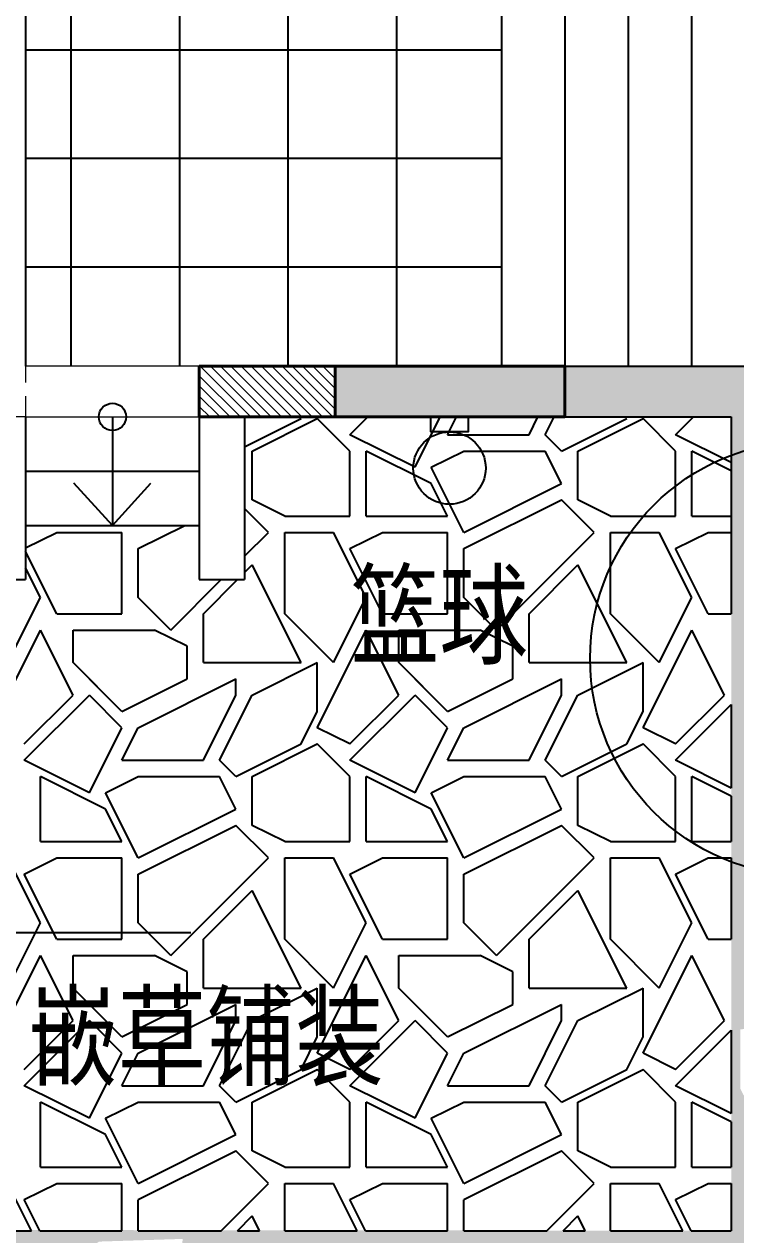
# Model space of a CAD drawing. Extents: x 141531 to 670160, y -200720 to 55914.
# Drawn here: x 521370 to 525303, y -179564 to -172870 of the extents above; entities that cross this region are included whole.
import ezdxf

# ---------------------------------------------------------------- set-up
doc = ezdxf.new("R2010")
doc.units = 0
doc.header["$LTSCALE"] = 1000
doc.header["$MEASUREMENT"] = 0
for name, pattern in [('ACAD_ISO03W100', [30, 12, -18]), ('building$0$c2$0$HIDDEN', [0.375, 0.25, -0.125]), ('DASH', [0.35, 0.25, -0.1])]:
    doc.linetypes.add(name, pattern=pattern)
for name, color, linetype, lineweight in [('01.0墙体线', 7, 'CONTINUOUS', 40), ('01.2墙体填充', 251, 'CONTINUOUS', 5), ('08.1窗外线', 2, 'CONTINUOUS', 18), ('13.1柱填充', 8, 'CONTINUOUS', 0), ('16.0分割线', 6, 'ACAD_ISO03W100', 13)]:
    doc.layers.add(name, color=color, linetype=linetype, lineweight=lineweight)
for name, color, linetype in [('乔木标注', 10, 'CONTINUOUS'), ('乔木配置', 3, 'CONTINUOUS'), ('填充', 3, 'CONTINUOUS'), ('文字22', 3, 'CONTINUOUS'), ('植物', 3, 'CONTINUOUS'), ('设计', 4, 'CONTINUOUS')]:
    doc.layers.add(name, color=color, linetype=linetype)
doc.styles.add('DIM_FONT', font='txt', dxfattribs={"width": 0.8})

# ---------------------------------------------------------------- blocks, each defined once
blk = doc.blocks.new('sssss')
at = {"layer": '01.2墙体填充'}
h = blk.add_hatch(dxfattribs=at)
h.set_pattern_fill('ANSI31,_O', color=256, scale=400, angle=90)
h.set_pattern_definition([(135, (127373.1717902033, -602921.3055193122), (-28.2842712474619, -28.2842712474619), [])])
h.paths.add_polyline_path([(8732.846890381072, -1620.038606183691), (8732.846890380955, -1340.038606183691), (7982.846890381072, -1340.038606183691), (7982.846890381072, -1620.038606183691)])
at = {"layer": '13.1柱填充'}
blk.add_hatch(color=256, dxfattribs=at).paths.add_polyline_path([(10002.84689038107, -1620.038606183691), (10002.84689038095, -1340.038606183691), (8732.846890380955, -1340.038606183691), (8732.846890381072, -1620.038606183691)])
at = {"layer": '01.0墙体线', "ltscale": 0.1}
blk.add_line((7982.846890381072, -1340.038606183691), (7982.846890381072, -1620.038606183691), dxfattribs=at)
at = {"layer": '01.0墙体线'}
for p, q in [((10002.84689038096, -1340.038606183691), (7982.846890381072, -1340.038606183691)), ((8732.846890380955, -1340.038606183691), (8732.846890381072, -1620.03860618404)), ((10002.84689038096, -1340.038606183691), (10002.84689038107, -1620.038606183691)), ((10002.84689038107, -1620.038606183691), (7982.846890381072, -1620.038606183691))]:
    blk.add_line(p, q, dxfattribs=at)
at = {"layer": '08.1窗外线', "linetype": 'ACAD_ISO03W100', "ltscale": 10}
for p, q in [((7982.846890381072, -1340.038606183691), (7022.846890381072, -1340.038606183691)), ((7022.846890381072, -1620.038606183691), (7982.846890381072, -1620.038606183691)), ((7022.846890381072, -1620.038606183691), (7982.846890381072, -1620.038606183691))]:
    blk.add_line(p, q, dxfattribs=at)
at = {"layer": '16.0分割线', "linetype": 'building$0$c2$0$HIDDEN', "ltscale": 0.6}
blk.add_lwpolyline([(7022.846890381072, 5019.961393872421), (7022.846890381072, -1620.038606183691), (5962.846890381072, -1620.038606183691)], dxfattribs=at)
blk = doc.blocks.new('zzz')
at = {"layer": '植物', "color": 3}
for radius in [3000, 219.7252399017488]:
    blk.add_circle((0, 0), radius, dxfattribs=at)

msp = doc.modelspace()

# ---------------------------------------------------------------- hatches: boundary and pattern name
at = {"layer": '植物'}
h = msp.add_hatch(dxfattribs=at)
h.set_pattern_fill('GRASS', color=8, scale=150, style=0)
h.set_pattern_definition([(90, (0, 0), (-299.3386424999999, 299.3386425), [79.374198, -519.303045]), (45, (0, 0), (-299.3388465244531, 299.3388465244531), [79.374198, -343.954845]), (135, (0, 0), (-299.3388465244531, -299.3388465244531), [79.374198, -343.954845])])
edge = h.paths.add_edge_path()
edge.add_line((529877.7224626108, -176341.4382966139), (529877.7224626108, -177980.2561468896))
edge.add_line((529877.7224626108, -177980.2561468896), (529877.7224626108, -179861.8264880377))
edge.add_arc((528664.0483636793, -184365.5145301236), 4664.355346545197, 74.91795780203441, 141.3925539093199)
edge.add_arc((522838.9667078115, -179625.1567662766), 2846.336936240639, 258.1699049668415, 319.9921740662912, ccw=False)
edge.add_arc((522839.8219525127, -179621.0736560449), 2850.508654431459, 178.3096170879994, 258.1699049668407, ccw=False)
edge.add_line((519990.5537667215, -179536.9880185868), (525277.7224626741, -179541.4382965857))
edge.add_line((525277.7224626741, -179541.4382965857), (525277.7224626745, -175041.4382965859))
edge.add_line((525277.7224626745, -175041.4382965859), (524357.7224626122, -175041.4382965859))
edge.add_line((524357.7224626122, -175041.4382965859), (524357.722462612, -174761.4382965859))
edge.add_line((524357.722462612, -174761.4382965859), (526857.7224626114, -174761.4382965861))
edge.add_line((526857.7224626114, -174761.4382965861), (526857.7224626117, -167861.4382965301))
edge.add_line((526857.7224626117, -167861.4382965301), (526257.7224626114, -167861.4382965301))
edge.add_line((526257.7224626114, -167861.4382965301), (526257.7224626116, -161061.4382965856))
edge.add_line((526257.7224626116, -161061.4382965856), (525664.3066121985, -160995.7976417362))
edge.add_arc((528900.2740445666, -161359.3821866411), 3256.32905963764, 80.71353638193062, 173.5892876465578, ccw=False)
edge.add_arc((530208.8769035366, -161920.7441775264), 3855.38741857956, 2.6147972675971687e-12, 101.71977996737388, ccw=False)
edge.add_arc((537564.4509100957, -163081.2908783881), 3687.570310591164, 161.6561775590451, 248.9458454657486)
edge.add_line((536239.6905895713, -166522.6837488285), (536609.7168895401, -166812.034855111))
edge.add_line((536609.7168895401, -166812.034855111), (536801.4873167855, -167894.1082056122))
edge.add_line((536801.4873167855, -167894.1082056122), (537332.4837742855, -169015.2090889972))
edge.add_line((537332.4837742855, -169015.2090889972), (537274.333060214, -170894.097817163))
edge.add_line((537274.333060214, -170894.097817163), (537573.9600523558, -171570.7287626891))
edge.add_line((537573.9600523558, -171570.7287626891), (538335.5498742068, -172468.861608515))
edge.add_line((538335.5498742068, -172468.861608515), (538534.5015709653, -173213.1559205071))
edge.add_line((538534.5015709653, -173213.1559205071), (537502.1804232171, -174775.2310317635))
edge.add_line((537502.1804232171, -174775.2310317635), (536860.4145328017, -176341.4382966139))
edge.add_line((536860.4145328017, -176341.4382966139), (529877.7224626108, -176341.4382966139))
edge.add_line((529877.7224626108, -176341.4382966139), (529877.7224626108, -179861.8264880377))
edge.add_line((529877.7224626108, -179861.8264880377), (529877.7224626108, -176341.4382966139))
h.paths.add_polyline_path([(525418.1195121993, -178928.4017747609), (525327.7224626744, -178756.8117390911), (525327.7224626744, -178428.4017747609), (525545.9551414195, -178406.0220916133), (525727.7224626744, -178809.68572892)], flags=16)
h.paths.add_polyline_path([(525778.4808638868, -178716.6768823628), (526126.3266978818, -178762.4588171549), (526238.7574552827, -178351.090322403), (526064.6928678451, -178100.8061766446), (525633.491104281, -178359.2950023293)], flags=16)
h.paths.add_polyline_path([(526498.2305120719, -178806.9039977642), (526249.0155473357, -178627.9266109852), (526378.213644905, -178188.3871497301), (526871.3610543751, -178254.8247422171), (526694.1602371631, -178658.4883795239)], flags=16)
h.paths.add_polyline_path([(526887.5761961384, -178502.5370708672), (526715.9850775318, -178923.9839743403), (526986.0093616658, -179171.7448314857), (527327.7224626744, -178928.4017747609), (527289.6744390002, -178530.9440346587)], flags=16)
h.paths.add_polyline_path([(527425.3158500113, -178918.5639686866), (527773.1616840063, -178964.3459034786), (527885.5924414074, -178552.9774087268), (527711.5278539696, -178302.6932629684), (527430.9923192543, -178537.2014129195)], flags=16)
h.paths.add_polyline_path([(528045.2640480757, -178621.9353262922), (527817.1834266549, -178283.6074470565), (527925.2471809088, -178003.4184782581), (528418.3945903789, -178069.8560707451), (528241.1937731669, -178473.5197080519)], flags=16)
h.paths.add_polyline_path([(528301.092430512, -178502.5370708672), (528129.5013119054, -178923.9839743403), (528657.1494770298, -179171.7448314857), (528784.6463121921, -178646.9468876264), (528535.0780574109, -178423.3216851161)], flags=16)
h.paths.add_polyline_path([(528878.9386107197, -178918.5639686866), (529226.7844447148, -178964.3459034786), (529339.2152021157, -178552.9774087268), (529165.150614678, -178302.6932629684), (528884.6150799628, -178537.2014129195)], flags=16)
h.paths.add_polyline_path([(529498.8868087841, -178621.9353262922), (529270.8061873633, -178283.6074470565), (529378.8699416172, -178003.4184782581), (529821.4410542876, -178063.0423527132), (529811.1142145953, -178522.1708913674)], flags=16)
h.paths.add_polyline_path([(521627.8946772941, -179707.0122689554), (521783.8749720569, -179601.8595909104), (522246.4115253283, -179586.9954017885), (522179.9739328412, -180080.1428112585), (521776.3102955344, -179902.9419940465)], flags=16)
h.paths.add_polyline_path([(521747.2929327191, -179962.8406513916), (521325.8460292461, -179791.2495327851), (521078.0851721006, -180061.273816919), (521431.0256463295, -180466.4837852439), (521728.5194314794, -180228.5780218568)], flags=16)
h.paths.add_polyline_path([(521331.2660348999, -180500.5803052646), (521285.4841001078, -180848.4261392596), (521696.8525948597, -180960.8568966606), (521947.136740618, -180786.7923092229), (521712.6285906668, -180506.2567745076)], flags=16)
h.paths.add_polyline_path([(521627.8946772941, -181120.5285033289), (521966.2225565299, -180892.4478819082), (522246.4115253283, -181000.5116361621), (522179.9739328412, -181493.6590456321), (521776.3102955344, -181316.4582284201)], flags=16)
h.paths.add_polyline_path([(521747.2929327191, -181376.3568857652), (521325.8460292461, -181204.7657671586), (521078.0851721006, -181732.4139322831), (521602.8831159599, -181859.9107674454), (521826.5083184703, -181610.3425126642)], flags=16)
h.paths.add_polyline_path([(521331.2660348999, -181954.203065973), (521285.4841001078, -182302.048899968), (521696.8525948597, -182414.479657369), (521947.136740618, -182240.4150699313), (521712.6285906668, -181959.879535216)], flags=16)

# ---------------------------------------------------------------- linework, layer by layer
at = {"layer": '乔木标注', "ltscale": 0.3}
msp.add_lwpolyline([(519981.5712652933, -180795.9795084732), (521110.1500229978, -177892.8666892886), (522291.2736650282, -177892.8666892886)], dxfattribs=at)
at = {"layer": '填充', "color": 8}
for p, q in [((521377.7224626745, -168211.43829653), (521377.7224626745, -174761.4382965859)), ((521627.7224626745, -168211.43829653), (521627.7224626745, -174761.4382965859)), ((522227.7224626745, -168211.43829653), (522227.7224626745, -174761.4382965859)), ((522827.7224626745, -168211.43829653), (522827.7224626745, -174761.4382965859)), ((523427.7224626745, -168211.43829653), (523427.7224626745, -174761.4382965859)), ((524007.722462612, -168211.43829653), (524007.722462612, -174761.4382965859)), ((521377.7224626121, -173011.43829653), (524007.7224626121, -173011.43829653)), ((521377.7224626121, -173611.43829653), (524007.7224626121, -173611.43829653)), ((521377.7224626121, -174211.43829653), (524007.7224626121, -174211.43829653)), ((522587.7224626119, -175206.1364760415), (522899.9918566206, -175050.0017788809)), ((522630.002800859, -175229.9963069417), (522989.9918566208, -175050.0017788809)), ((523169.9957978368, -175229.996377765), (522989.9962512528, -175049.9968311811)), ((523169.9769774827, -175140.0218505797), (523268.5605314764, -175041.4382965859)), ((523529.9918636611, -175320.0158266048), (523669.2806286884, -175041.4382965859)), ((523709.9999999997, -175140), (523759.280851713, -175041.4382965859)), ((524159.9918345477, -175140.0158835823), (524209.2806280521, -175041.438296586)), ((524249.9918345477, -175140.0158835823), (524299.2806280522, -175041.4382965858)), ((524340.0027921384, -175229.9963062217), (524699.9918479, -175050.0017781609)), ((524357.7224626121, -175041.4382965859), (525277.7224626745, -175041.4382965859)), ((524430.0027921385, -175229.9963062217), (524789.9918479002, -175050.0017781608)), ((524969.9957948164, -175229.996377765), (524789.9962482324, -175049.9968311811)), ((524969.9768980949, -175140.021926947), (525068.560528456, -175041.4382965858)), ((525277.7224626745, -175041.4382965859), (525277.7224626744, -176130)), ((523529.9923541649, -175319.9962397228), (523170.0032983405, -175140.0017117876)), ((523709.9999999997, -175140), (524159.9999999997, -175140)), ((524339.9957948163, -175229.9963777649), (524249.9953851282, -175139.9959680769)), ((525277.722462674, -175293.8612944011), (524970.00329123, -175140.0017086594)), ((522629.9999999997, -175500), (522629.9999999997, -175230)), ((523169.9999999997, -175590.0000000001), (523169.9999999997, -175230.0000000001)), ((523259.9999999997, -175590.0000000001), (523259.9999999997, -175230.0000000001)), ((523619.9923541649, -175409.9962397228), (523260.0032983405, -175230.0017117876)), ((523620.0028008592, -175319.9963069417), (523799.99732874, -175229.9990429113)), ((523799.9999999997, -175230), (524249.9999999997, -175230)), ((524339.9897245576, -175409.9833191388), (524249.9924605271, -175229.988791258)), ((524429.9999999995, -175500), (524429.9999999995, -175230)), ((524969.9999999995, -175590), (524969.9999999995, -175230)), ((525059.9999999995, -175590), (525059.9999999995, -175230)), ((525277.7224626741, -175338.8612943954), (525060.00329123, -175230.0017086595)), ((523799.9897245575, -175679.9833191387), (523619.9951964967, -175319.9942633771)), ((523709.9897601107, -175589.9833735242), (523619.9924960803, -175409.9888456434)), ((523800.0027921385, -175679.9963062217), (524340.0024754703, -175409.9964642857)), ((522809.9923541649, -175589.9962397228), (522629.9978262527, -175499.9989757552)), ((523800.0027921385, -175769.9963062216), (524340.0024754703, -175499.9964642857)), ((524519.9957948164, -175679.996377765), (524339.9962482324, -175499.9968311811)), ((524609.9923470543, -175589.9962365946), (524429.9978191421, -175499.998972627)), ((522719.9957978368, -175679.996377765), (522587.7224626119, -175547.72304254)), ((522809.9999999997, -175590), (523169.9999999997, -175590)), ((523259.9999999997, -175590), (523709.9999999997, -175590)), ((524609.9999999997, -175590), (524969.9999999997, -175590)), ((525059.9999999997, -175590), (525277.722462674, -175590)), ((522000.0028008589, -175769.9963069418), (522257.1188213135, -175641.4382965859)), ((521377.7224626116, -175766.136481142), (521549.9973374603, -175679.9990436315)), ((521549.9999999997, -175680), (521909.9999999997, -175680)), ((521909.9999999997, -176130), (521909.9999999997, -175680)), ((522587.722462612, -175812.2763654504), (522719.9891936848, -175680.0096343777)), ((522809.9999999997, -175680), (523079.9999999997, -175680)), ((522809.9999999997, -176130), (522809.9999999997, -175680)), ((523259.989760111, -176039.9833735244), (523079.9952320501, -175679.9943177628)), ((523170.0028008589, -175769.9963069418), (523349.9973287397, -175679.9990429114)), ((523349.9999999997, -175680), (523709.9999999997, -175680)), ((523709.9999999997, -176130.0000000001), (523709.9999999997, -175680.0000000001)), ((523979.9892441792, -176220.0095808627), (524519.9891567233, -175680.0096683187)), ((524609.9999999997, -175680), (524879.9999999997, -175680)), ((524609.9999999995, -176130), (524609.9999999995, -175680)), ((525059.9897245574, -176039.9833191385), (524879.9951964966, -175679.9942633769)), ((524970.0027921384, -175769.9963062217), (525149.9973200192, -175679.9990421913)), ((525149.9999999997, -175680), (525277.722462674, -175680)), ((521549.989795664, -176129.98342791), (521377.7224626119, -175785.4487621503)), ((521999.9999999997, -176040), (521999.9999999997, -175770)), ((523349.9897601107, -176129.9833735243), (523169.99523205, -175769.9943177627)), ((523799.9999999997, -176040.0000000001), (523799.9999999997, -175770.0000000001)), ((525149.9897245574, -176129.9833191385), (524969.9951964966, -175769.9942633769)), ((522587.722462612, -175902.2763654504), (522629.9892374127, -175860.0095906496)), ((522899.9897601109, -176399.9833735244), (522629.9899181748, -175859.9836901925)), ((524159.9892441792, -176130.0095808628), (524429.9892004512, -175860.0096245908)), ((524699.9897245576, -176399.9833191388), (524429.9898826217, -175859.9836358069)), ((521459.9897956641, -176039.98342791), (521377.7224626119, -175875.44876197)), ((522179.9892811407, -176220.0095469216), (522458.5605314764, -175941.4382965859)), ((522359.9892811407, -176130.0095469216), (522548.5605314764, -175941.4382965859)), ((521279.9952677289, -176399.9724837345), (521459.9897956641, -176039.98342791)), ((522179.9957978368, -176219.996377765), (521999.9962512528, -176039.9968311811)), ((523079.9952321757, -176399.9724293489), (523259.989760111, -176039.9833735244)), ((523979.9957948163, -176219.996377765), (523799.9962482324, -176039.9968311811)), ((524879.9951966223, -176399.972374963), (525059.9897245574, -176039.9833191385)), ((521549.9999999997, -176130), (521909.9999999997, -176130)), ((522359.9999999997, -176400), (522359.9999999997, -176130)), ((523079.9957978368, -176399.9963777649), (522809.9958415647, -176129.9964214929)), ((523349.9999999997, -176130), (523709.9999999997, -176130)), ((524159.9999999997, -176400), (524159.9999999997, -176130)), ((524879.9957948163, -176399.9963777649), (524609.9958385443, -176129.9964214929)), ((525149.9999999998, -176130), (525277.7224626741, -176130)), ((521189.9918959027, -176760.0157625171), (521459.9917376501, -176220.0160790909)), ((521639.9897963841, -176579.9834191896), (521459.9952683233, -176219.9943634279)), ((521639.9999999997, -176220), (522089.9999999997, -176220)), ((521639.9999999997, -176400), (521639.9999999997, -176220)), ((522269.9923541649, -176309.9962397228), (522089.9978262527, -176219.9989757552)), ((522989.9918667893, -176760.0158194944), (523259.9917085367, -176220.0161360682)), ((523439.9897608311, -176579.983364804), (523259.9952327702, -176219.9943090424)), ((523439.9999999997, -176220), (523889.9999999997, -176220)), ((523439.9999999997, -176400.0000000001), (523439.9999999997, -176220.0000000001)), ((524069.9923470543, -176309.9962365947), (523889.9978191421, -176219.9989726271)), ((524789.9918376759, -176760.0158764715), (525059.9916794235, -176220.0161930454)), ((525239.9897252778, -176579.9833104182), (525059.9951972169, -176219.9942546566)), ((522269.9999999997, -176490), (522269.9999999997, -176310)), ((524069.9999999997, -176490), (524069.9999999997, -176310)), ((521909.9957669162, -176669.9963408035), (521639.9958106441, -176399.9963845315)), ((521819.9957669161, -176579.9963408034), (521639.9962203322, -176399.9967942195)), ((522359.9999999997, -176400), (522899.9999999997, -176400)), ((522630.0028552448, -176579.9962713884), (522989.9919110065, -176400.0017433276)), ((522989.9999999997, -176670), (522989.9999999997, -176400)), ((523709.9957638957, -176669.9963408033), (523439.9958076236, -176399.9963845313)), ((523619.9957638957, -176579.9963408033), (523439.9962173117, -176399.9967942194)), ((524159.9999999997, -176400), (524699.9999999998, -176400)), ((524430.0028465244, -176579.9962706683), (524789.991902286, -176400.0017426075)), ((524789.9999999995, -176670), (524789.9999999995, -176400)), ((521910.0028639651, -176669.9962721086), (522269.9919197268, -176490.0017440477)), ((522000.0028552447, -176759.9962713884), (522540.0025385766, -176489.9964294524)), ((522539.9999999997, -176580), (522539.9999999997, -176490)), ((523710.0028552449, -176669.9962713884), (524069.9919110065, -176490.0017433276)), ((523800.0028465242, -176759.9962706684), (524340.002529856, -176489.9964287324)), ((524339.9999999995, -176580), (524339.9999999995, -176490)), ((521369.9770568708, -176940.0217711916), (521729.9770409932, -176580.0217870692)), ((521369.9893181025, -176850.0095099599), (521639.9892743744, -176580.0095536879)), ((521909.9957669162, -176759.9963408035), (521729.9962203322, -176579.9967942195)), ((522359.9918667893, -176940.0158194943), (522539.9863947245, -176580.0267636699)), ((522449.9918667894, -176940.0158194941), (522629.9863947245, -176580.0267636697)), ((523169.9769774828, -176940.0218475591), (523529.9769616053, -176580.0218634366)), ((523169.9892811408, -176850.0095439011), (523439.9892374129, -176580.0095876291)), ((523709.9957638957, -176759.9963408034), (523529.9962173118, -176579.9967942195)), ((524159.9918376758, -176940.0158764719), (524339.986365611, -176580.0268206474)), ((524249.9918376758, -176940.0158764719), (524429.986365611, -176580.0268206474)), ((524969.9892441791, -176850.0095778423), (525239.9892004512, -176580.0096215703)), ((524969.9768980949, -176940.0219239266), (525277.7224626741, -176632.2763593474)), ((525277.7224626743, -176632.2763593472), (525277.7224626741, -177093.8612937764)), ((522900.002736032, -176849.9945279123), (522989.9999999997, -176670)), ((524700.002736032, -176849.9945279123), (524789.9999999995, -176670)), ((521729.9918959026, -177120.0157625171), (521909.9864238378, -176760.0267066927)), ((521910.0055912771, -176939.9907993007), (522000.0028552447, -176759.9962713884)), ((523169.9922971876, -176849.9962106093), (522989.9977692753, -176759.9989466417)), ((523529.9918667893, -177120.0158194944), (523709.9863947245, -176760.0267636699)), ((523710.0055825566, -176939.9907985806), (523800.0028465242, -176759.9962706684)), ((524969.992290077, -176849.9962074812), (524789.9977621648, -176759.9989435136)), ((522540.0028552447, -177029.9962713884), (522899.9919110064, -176850.0017433276)), ((522630.0028552448, -177029.9962713884), (522989.9919110065, -176850.0017433276)), ((523169.9957638958, -177029.9963408035), (522989.9962173119, -176849.9967942195)), ((524340.0028465241, -177029.9962706684), (524699.9919022858, -176850.0017426075)), ((524430.0028465242, -177029.9962706684), (524789.991902286, -176850.0017426075)), ((524969.9957608753, -177029.9963408034), (524789.9962142913, -176849.9967942194)), ((521729.992304298, -177119.9962137375), (521370.0032484735, -176940.0016858023)), ((521909.9999999997, -176940), (522359.9999999997, -176940)), ((522539.9957638958, -177029.9963408034), (522449.9953542078, -176939.9959311153)), ((523529.9922971876, -177119.9962106093), (523170.0032413631, -176940.0016826741)), ((523709.9999999997, -176940), (524159.9999999997, -176940)), ((524339.9957608753, -177029.9963408034), (524249.9953511872, -176939.9959311153)), ((525277.7224626741, -177093.8612937764), (524970.0032342526, -176940.001679546)), ((521459.9999999997, -177390), (521459.9999999997, -177030)), ((521819.992304298, -177209.9962137375), (521460.0032484735, -177030.0016858023)), ((521820.0028639652, -177119.9962721085), (521999.997391846, -177029.9990080781)), ((521999.9999999997, -177030), (522449.9999999997, -177030)), ((522539.9897608309, -177209.9833648039), (522449.9924968005, -177029.9888369231)), ((522629.9999999997, -177300), (522629.9999999997, -177030)), ((523169.9999999997, -177390.0000000001), (523169.9999999997, -177030.0000000001)), ((523259.9999999997, -177390.0000000001), (523259.9999999997, -177030.0000000001)), ((523619.9922971876, -177209.9962106094), (523260.0032413631, -177030.0016826742)), ((523620.0028552448, -177119.9962713885), (523799.9973831256, -177029.999007358)), ((523799.9999999997, -177030), (524249.9999999997, -177030)), ((524339.9897252776, -177209.9833104181), (524249.9924612473, -177029.9887825372)), ((524429.9999999995, -177300), (524429.9999999995, -177030)), ((524969.9999999995, -177390), (524969.9999999995, -177030)), ((525059.9999999995, -177390), (525059.9999999995, -177030)), ((525277.7224626741, -177138.8612937707), (525060.0032342526, -177030.001679546)), ((521999.9897608309, -177479.9833648039), (521819.9952327701, -177119.9943090422)), ((523799.9897252778, -177479.9833104183), (523619.9951972169, -177119.9942546567)), ((525277.722462674, -177138.8612937707), (525277.7224626741, -177390)), ((521909.9897963841, -177389.9834191895), (521819.9925323537, -177209.9888913087)), ((522000.0028552448, -177479.9962713884), (522540.0025385766, -177209.9964294524)), ((523709.9897608309, -177389.9833648039), (523619.9924968005, -177209.9888369231)), ((523800.0028465242, -177479.9962706684), (524340.002529856, -177209.9964287324)), ((522000.0028552447, -177569.9962713884), (522540.0025385766, -177299.9964294524)), ((522719.9957638957, -177479.9963408034), (522539.9962173117, -177299.9967942194)), ((522809.9922971876, -177389.9962106094), (522629.9977692753, -177299.9989466418)), ((523800.0028465242, -177569.9962706683), (524340.0025298562, -177299.9964287324)), ((524519.9957608753, -177479.9963408034), (524339.9962142913, -177299.9967942195)), ((524609.9922900769, -177389.9962074812), (524429.9977621647, -177299.9989435136)), ((521459.9999999997, -177390), (521909.9999999997, -177390)), ((522809.9999999997, -177390), (523169.9999999997, -177390)), ((523259.9999999997, -177390), (523709.9999999997, -177390)), ((524609.9999999998, -177390), (524969.9999999998, -177390)), ((525059.9999999998, -177390), (525277.7224626741, -177390)), ((521459.9897963844, -177839.9834191897), (521279.9952683235, -177479.994363428)), ((521370.0028639651, -177569.9962721086), (521549.9973918459, -177479.9990080782)), ((521549.9999999997, -177480), (521909.9999999997, -177480)), ((521909.9999999997, -177930), (521909.9999999997, -177480)), ((522179.9892811408, -178020.0095439011), (522719.9891936848, -177480.0096313571)), ((522809.9999999997, -177480), (523079.9999999997, -177480)), ((522809.9999999997, -177930), (522809.9999999997, -177480)), ((523259.9897608309, -177839.9833648039), (523079.9952327701, -177479.9943090423)), ((523170.0028552447, -177569.9962713885), (523349.9973831255, -177479.999007358)), ((523349.9999999997, -177480), (523709.9999999997, -177480)), ((523709.9999999997, -177930.0000000001), (523709.9999999997, -177480.0000000001)), ((523979.9892441792, -178020.0095778423), (524519.9891567231, -177480.0096652984)), ((524609.9999999998, -177480), (524879.9999999998, -177480)), ((524609.9999999995, -177930), (524609.9999999995, -177480)), ((525059.9897252778, -177839.9833104182), (524879.9951972169, -177479.9942546566)), ((524970.0028465242, -177569.9962706683), (525149.997374405, -177479.9990066379)), ((525149.9999999998, -177480), (525277.7224626741, -177480)), ((525277.7224626743, -177480), (525277.7224626741, -177930)), ((521549.9897963842, -177929.9834191896), (521369.9952683233, -177569.9943634279)), ((521999.9999999997, -177840), (521999.9999999997, -177570)), ((523349.9897608309, -177929.9833648039), (523169.9952327701, -177569.9943090423)), ((523799.9999999997, -177840.0000000001), (523799.9999999997, -177570.0000000001)), ((525149.9897252776, -177929.9833104181), (524969.9951972167, -177569.9942546565)), ((522359.9892811407, -177930.0095439012), (522629.9892374127, -177660.0095876292)), ((522899.989760831, -178199.983364804), (522629.9899188949, -177659.9836814721)), ((524159.989244179, -177930.0095778424), (524429.9892004511, -177660.0096215704)), ((524699.9897252776, -178199.9833104182), (524429.9898833416, -177659.9836270863)), ((521279.9952684491, -178199.9724750141), (521459.9897963844, -177839.9834191897)), ((522179.9957638957, -178019.9963408034), (521999.9962173117, -177839.9967942195)), ((523079.9952328958, -178199.9724206284), (523259.9897608309, -177839.9833648039)), ((523979.9957608752, -178019.9963408034), (523799.9962142913, -177839.9967942195)), ((524879.9951973425, -178199.9723662427), (525059.9897252778, -177839.9833104182)), ((521549.9999999997, -177930), (521909.9999999997, -177930)), ((522359.9999999997, -178200), (522359.9999999997, -177930)), ((523079.9957638956, -178199.9963408033), (522809.9958076236, -177929.9963845313)), ((523349.9999999997, -177930), (523709.9999999997, -177930)), ((524159.9999999997, -178200), (524159.9999999997, -177930)), ((524879.9957608752, -178199.9963408033), (524609.9958046032, -177929.9963845313)), ((525149.9999999998, -177930), (525277.7224626741, -177930)), ((521189.9918990309, -178560.0157554066), (521459.9917407783, -178020.0160719805)), ((521639.9897971043, -178379.983410469), (521459.9952690435, -178019.9943547074)), ((521639.9999999997, -178020), (522089.9999999997, -178020)), ((521639.9999999997, -178200), (521639.9999999997, -178020)), ((522269.9922971876, -178109.9962106094), (522089.9977692753, -178019.9989466418)), ((522989.9918699175, -178560.0158123837), (523259.9917116649, -178020.0161289576)), ((523439.989761551, -178379.9833560834), (523259.9952334902, -178019.9943003218)), ((523439.9999999997, -178020), (523889.9999999997, -178020)), ((523439.9999999997, -178200.0000000001), (523439.9999999997, -178020.0000000001)), ((524069.992290077, -178109.9962074812), (523889.9977621648, -178019.9989435136)), ((524789.991840804, -178560.0158693611), (525059.9916825516, -178020.016185935)), ((525239.9897259977, -178379.9833016977), (525059.9951979369, -178019.9942459361)), ((522269.9999999997, -178290), (522269.9999999997, -178110)), ((524069.9999999997, -178290), (524069.9999999997, -178110)), ((521909.995732975, -178469.9963038418), (521639.995776703, -178199.9963475698)), ((521819.995732975, -178379.9963038419), (521639.9961863911, -178199.9967572579)), ((522359.9999999997, -178200), (522899.9999999997, -178200)), ((522630.0029096307, -178379.9962358351), (522989.9919653923, -178200.0017077742)), ((522989.9999999997, -178470), (522989.9999999997, -178200)), ((523709.9957299546, -178469.9963038419), (523439.9957736826, -178199.9963475699)), ((523619.9957299546, -178379.9963038418), (523439.9961833706, -178199.9967572579)), ((524159.9999999997, -178200), (524699.9999999998, -178200)), ((524430.0029009101, -178379.996235115), (524789.9919566717, -178200.0017070542)), ((524789.9999999995, -178470), (524789.9999999995, -178200)), ((521910.002918351, -178469.9962365553), (522269.9919741127, -178290.0017084945)), ((522000.0029096305, -178559.9962358352), (522540.0025929624, -178289.9963938992)), ((522539.9999999997, -178380), (522539.9999999997, -178290)), ((523710.0029096305, -178469.9962358352), (524069.9919653923, -178290.0017077743)), ((523800.00290091, -178559.9962351151), (524340.0025842418, -178289.9963931791)), ((524339.9999999995, -178380), (524339.9999999995, -178290)), ((521369.9770568708, -178740.0217681711), (521729.9770409932, -178380.0217840487)), ((521369.9893181025, -178650.0095069395), (521639.9892743744, -178380.0095506675)), ((521909.9957329751, -178559.9963038418), (521729.9961863911, -178379.9967572579)), ((522359.9918699174, -178740.0158123839), (522539.9863978525, -178380.0267565594)), ((522449.9918699174, -178740.0158123839), (522629.9863978525, -178380.0267565594)), ((523169.9769774828, -178740.0218445387), (523529.9769616051, -178380.0218604163)), ((523169.9892811407, -178650.0095408807), (523439.9892374127, -178380.0095846087)), ((523709.9957299546, -178559.9963038419), (523529.9961833707, -178379.9967572579)), ((524159.9918408039, -178740.0158693613), (524339.986368739, -178380.0268135368)), ((524249.9918408039, -178740.0158693613), (524429.986368739, -178380.0268135368)), ((524969.9892441793, -178650.0095748217), (525239.9892004513, -178380.0096185497)), ((522900.002736032, -178649.9945279123), (522989.9999999997, -178470)), ((524700.002736032, -178649.9945279123), (524789.9999999995, -178470)), ((524969.9768980949, -178740.0219209061), (525277.7224626741, -178432.2763563269)), ((525277.7224626743, -178432.2763563269), (525277.7224626741, -178893.8612931517)), ((521729.9918990309, -178920.0157554064), (521909.986426966, -178560.0266995819)), ((521910.0056456629, -178739.9907637474), (522000.0029096305, -178559.9962358352)), ((523169.9922402101, -178649.9961814959), (522989.9977122978, -178559.9989175283)), ((523529.9918699174, -178920.0158123839), (523709.9863978525, -178560.0267565594)), ((523710.0056369425, -178739.9907630273), (523800.00290091, -178559.9962351151)), ((524969.9922330996, -178649.9961783678), (524789.9977051874, -178559.9989144002)), ((522540.0029096305, -178829.9962358351), (522899.9919653923, -178650.0017077743)), ((522630.0029096307, -178829.9962358351), (522989.9919653923, -178650.0017077743)), ((523169.9957299546, -178829.9963038418), (522989.9961833706, -178649.9967572579)), ((524340.00290091, -178829.9962351151), (524699.9919566717, -178650.0017070542)), ((524430.0029009101, -178829.996235115), (524789.9919566717, -178650.0017070542)), ((524969.9957269342, -178829.9963038419), (524789.9961803503, -178649.9967572579)), ((521729.9922473207, -178919.9961846241), (521370.0031914962, -178740.0016566889)), ((521909.9999999997, -178740), (522359.9999999997, -178740)), ((522539.9957299546, -178829.9963038418), (522449.9953202666, -178739.9958941537)), ((523529.9922402101, -178919.9961814959), (523170.0031843856, -178740.0016535607)), ((523709.9999999997, -178740), (524159.9999999997, -178740)), ((524339.9957269342, -178829.9963038418), (524249.9953172462, -178739.9958941537)), ((525277.7224626741, -178893.8612931517), (524970.0031772752, -178740.0016504326)), ((521459.9999999997, -179190), (521459.9999999997, -178830)), ((521819.9922473206, -179009.9961846241), (521460.0031914961, -178830.0016566889)), ((521820.0029183511, -178919.9962365552), (521999.9974462319, -178829.9989725248)), ((521999.9999999997, -178830), (522449.9999999997, -178830)), ((522539.989761551, -179009.9833560834), (522449.9924975206, -178829.9888282026)), ((522629.9999999997, -179100), (522629.9999999997, -178830)), ((523169.9999999997, -179190.0000000001), (523169.9999999997, -178830.0000000001)), ((523259.9999999997, -179190.0000000001), (523259.9999999997, -178830.0000000001)), ((523619.9922402101, -179009.9961814959), (523260.0031843856, -178830.0016535607)), ((523620.0029096307, -178919.9962358351), (523799.9974375115, -178829.9989718047)), ((523799.9999999997, -178830), (524249.9999999997, -178830)), ((524339.9897259978, -179009.9833016977), (524249.9924619674, -178829.9887738168)), ((524429.9999999995, -179100), (524429.9999999995, -178830)), ((524969.9999999995, -179190), (524969.9999999995, -178830)), ((525059.9999999995, -179190), (525059.9999999995, -178830)), ((525277.7224626741, -178938.861293146), (525060.0031772752, -178830.0016504326)), ((521999.989761551, -179279.9833560835), (521819.9952334902, -178919.9943003219)), ((523799.9897259978, -179279.9833016978), (523619.995197937, -178919.9942459362)), ((525277.722462674, -178938.861293146), (525277.7224626741, -179190)), ((521909.9897971043, -179189.9834104691), (521819.9925330739, -179009.9888825883)), ((522000.0029096304, -179279.9962358352), (522540.0025929624, -179009.9963938992)), ((523709.989761551, -179189.9833560832), (523619.9924975205, -179009.9888282024)), ((523800.00290091, -179279.996235115), (524340.0025842419, -179009.9963931791)), ((522000.0029096305, -179369.9962358352), (522540.0025929624, -179099.9963938992)), ((522719.9957299546, -179279.9963038419), (522539.9961833707, -179099.9967572579)), ((522809.9922402102, -179189.9961814959), (522629.9977122979, -179099.9989175283)), ((523800.00290091, -179369.9962351151), (524340.0025842418, -179099.9963931791)), ((524519.9957269342, -179279.9963038418), (524339.9961803502, -179099.9967572578)), ((524609.9922330996, -179189.9961783678), (524429.9977051874, -179099.9989144002)), ((521459.9999999997, -179190), (521909.9999999997, -179190)), ((522809.9999999997, -179190), (523169.9999999997, -179190)), ((523259.9999999997, -179190), (523709.9999999997, -179190)), ((524609.9999999997, -179190), (524969.9999999997, -179190)), ((525059.9999999997, -179190), (525277.7224626741, -179190)), ((521410.7172401134, -179541.4382965857), (521279.9952690435, -179279.9943547075)), ((521370.002918351, -179369.9962365552), (521549.9974462318, -179279.9989725248)), ((521549.9999999997, -179280), (521909.9999999997, -179280)), ((521909.9999999997, -179541.4382965857), (521909.9999999997, -179280)), ((522458.5605254358, -179541.4382965857), (522719.9891936848, -179280.0096283368)), ((522809.9999999997, -179280), (523079.9999999997, -179280)), ((522809.9999999997, -179541.4382965857), (522809.9999999997, -179280)), ((523210.717231753, -179541.4382965857), (523079.9952334902, -179279.9943003216)), ((523170.0029096305, -179369.9962358351), (523349.9974375113, -179279.9989718047)), ((523349.9999999997, -179280), (523709.9999999997, -179280)), ((523709.9999999997, -179541.4382965857), (523709.9999999997, -179280.0000000001)), ((524258.5605224153, -179541.4382965856), (524519.9891567233, -179280.0096622779)), ((524609.9999999997, -179280), (524879.9999999997, -179280)), ((524609.9999999995, -179541.4382965856), (524609.9999999995, -179280)), ((525010.7172233926, -179541.4382965856), (524879.995197937, -179279.9942459361)), ((524970.0029009099, -179369.9962351151), (525149.9974287907, -179279.9989710847)), ((525149.9999999997, -179280), (525277.7224626741, -179280)), ((525277.722462674, -179280), (525277.7224626741, -179541.4382965856)), ((521455.7172400685, -179541.4382965857), (521369.9952690435, -179369.9943547074)), ((521999.9999999995, -179541.4382965857), (521999.9999999997, -179370)), ((523255.717231708, -179541.4382965857), (523169.9952334901, -179369.9943003216)), ((523799.9999999995, -179541.4382965857), (523799.9999999997, -179370.0000000001)), ((525055.7172233474, -179541.4382965856), (524969.9951979369, -179369.994245936)), ((522548.5605254358, -179541.4382965857), (522629.9892374127, -179460.0095846088)), ((522670.717231573, -179541.4382965857), (522629.989919615, -179459.9836727513)), ((524348.5605224152, -179541.4382965856), (524429.9892004512, -179460.0096185498)), ((524470.7172232125, -179541.4382965857), (524429.9898840617, -179459.9836183658)), ((521009.9999999997, -179541.4382965857), (521410.7172401133, -179541.4382965856)), ((521455.7172400682, -179541.4382965856), (521909.9999999997, -179541.4382965856)), ((521999.9999999994, -179541.4382965856), (522458.5605254358, -179541.4382965856)), ((522548.5605254357, -179541.4382965857), (522670.717231573, -179541.4382965856)), ((522809.9999999997, -179541.4382965857), (523210.7172317529, -179541.4382965856)), ((523255.7172317078, -179541.4382965856), (523709.9999999997, -179541.4382965857)), ((523799.9999999997, -179541.4382965857), (524258.5605224151, -179541.4382965857)), ((524348.5605224151, -179541.4382965857), (524470.7172232125, -179541.4382965857)), ((524609.9999999997, -179541.4382965857), (525010.7172233926, -179541.4382965857)), ((525055.7172233474, -179541.4382965857), (525277.7224626741, -179541.4382965857))]:
    msp.add_line(p, q, dxfattribs=at)
at = {"layer": '植物'}
for points in [[(521857.7224626121, -175041.4382965859), (521857.7224626121, -175641.4382965859), (521645.0589074231, -175407.9384376426)], [(521857.7224626121, -175041.4382965859), (521857.7224626121, -175641.4382965859), (522070.3860178007, -175407.9384376426)]]:
    msp.add_lwpolyline(points, dxfattribs=at)
msp.add_circle((521857.7224626121, -175041.4382965859), 75.147832474642, dxfattribs=at)
at = {"layer": '设计'}
for p, q in [((524357.722462612, -167861.43829653), (524357.722462612, -174761.4382965859)), ((524707.722462612, -168061.4382965301), (524707.722462612, -174761.4382965859)), ((525057.722462612, -168061.4382965301), (525057.722462612, -174761.4382965859)), ((524357.722462612, -174761.4382965858), (526857.7224626115, -174761.438296586)), ((521377.7224626121, -175041.4382965859), (521377.7224626121, -175941.438296586)), ((522337.7224626121, -175041.4382965859), (522337.7224626121, -175941.438296586)), ((522587.7224626121, -175041.4382965859), (522587.7224626122, -175941.438296586)), ((521377.7224626121, -175341.4382965859), (522337.7224626121, -175341.4382965859)), ((521377.7224626121, -175641.4382965859), (522337.7224626121, -175641.4382965859)), ((519877.722462612, -175941.438296586), (521377.7224626121, -175941.438296586)), ((522337.7224626121, -175941.438296586), (522587.7224626122, -175941.438296586))]:
    msp.add_line(p, q, dxfattribs=at)
msp.add_lwpolyline([(523617.5031810693, -175041.4382965859), (523823.5313682895, -175041.4382965859), (523823.5313682895, -175124.3971645925), (523617.5031810693, -175124.3971645925)], close=True, dxfattribs=at)
msp.add_circle((523720.5172746794, -175324.3971645925), 200, dxfattribs=at)
at = {"layer": '设计', "color": 8, "linetype": 'DASH', "ltscale": 5}
for points, knots in [([(518532.0985673066, -138382.6029349821), (519922.599560215, -139647.978719704), (522218.1770400984, -142098.365490504), (526534.5132396674, -145494.3985947003), (530191.9034101074, -151288.3730970176), (532429.553163984, -160240.9229980279), (538355.3232171569, -170627.9127124892), (537545.0430834978, -181631.335045856), (531481.6816712706, -186128.7862177588), (530388.279810565, -188465.4438708251), (529742.4880977932, -189633.0498993053)], [10519.24050066511, 10519.24050066511, 10519.24050066511, 10519.24050066511, 15233.80568850645, 23786.57388235932, 31408.33982812096, 43717.15988067852, 52424.81217799199, 56635.29981636337, 64899.0250284684, 66029.95021911681, 66029.95021911681, 66029.95021911681, 66029.95021911681]), ([(520741.9309672173, -138382.6029349821), (522040.5792941715, -139566.3135203691), (523977.3330862297, -141838.7152524501), (527923.1538980172, -145663.1157231542), (531489.1318862688, -152124.6660624085), (532622.5092055234, -158265.48858724), (537574.055582434, -167353.6554837982), (539871.4247022787, -177652.3898133918), (535294.805938535, -184066.9044850304), (532265.205495831, -187188.2408206737), (531418.1139923335, -189633.0498993053)], [7299.777214802035, 7299.777214802035, 7299.777214802035, 7299.777214802035, 8891.864011155534, 16830.19716021979, 25537.71642533509, 34523.96493365274, 44911.69566198457, 53674.55198598227, 61929.54256165469, 65567.3112476816, 65567.3112476816, 65567.3112476816, 65567.3112476816]), ([(522617.7960612911, -138382.6029349821), (524516.070594295, -140411.9073998092), (527298.3702504529, -143179.1085718166), (532032.2469743484, -151337.3488304121), (534393.508380469, -160423.6135213705), (539203.68885879, -169585.045061258), (540415.091463364, -178419.7159307896), (534849.0009965751, -185227.3559719514), (533252.479613971, -187950.814123259), (532921.3785433895, -189633.0498993053)], [6603.022432936101, 6603.022432936101, 6603.022432936101, 6603.022432936101, 10081.75551918607, 20489.86870810644, 37401.79881784219, 47592.05071683239, 55994.31395447532, 61853.85173608582, 64036.75357245794, 64036.75357245794, 64036.75357245794, 64036.75357245794])]:
    msp.add_open_spline(points, degree=3, knots=knots, dxfattribs=at)

# ---------------------------------------------------------------- block references
at = {"layer": '乔木配置', "xscale": 0.3999999999941792, "yscale": 0.3999999999941792, "zscale": 0.4}
msp.add_blockref('zzz', (525697.9325362107, -176377.7818195108), dxfattribs=at)
at = {"layer": '设计'}
msp.add_blockref('sssss', (514354.875572231, -173421.3996904022), dxfattribs=at)

# ---------------------------------------------------------------- texts
at = {"layer": '文字22', "char_height": 450, "width": 2019.511917451397, "attachment_point": 1, "style": 'DIM_FONT'}
for s, insert in [('{\\fSimSun|b0|i0|c134|p2;篮球}', (523173.3705498832, -175911.7267033043)), ('{\\fSimSun|b0|i0|c134|p2;嵌草铺装}', (521394.5317943135, -178241.4351994307))]:
    msp.add_mtext(s, dxfattribs=dict(at, insert=insert))

doc.saveas('drawing.dxf')
